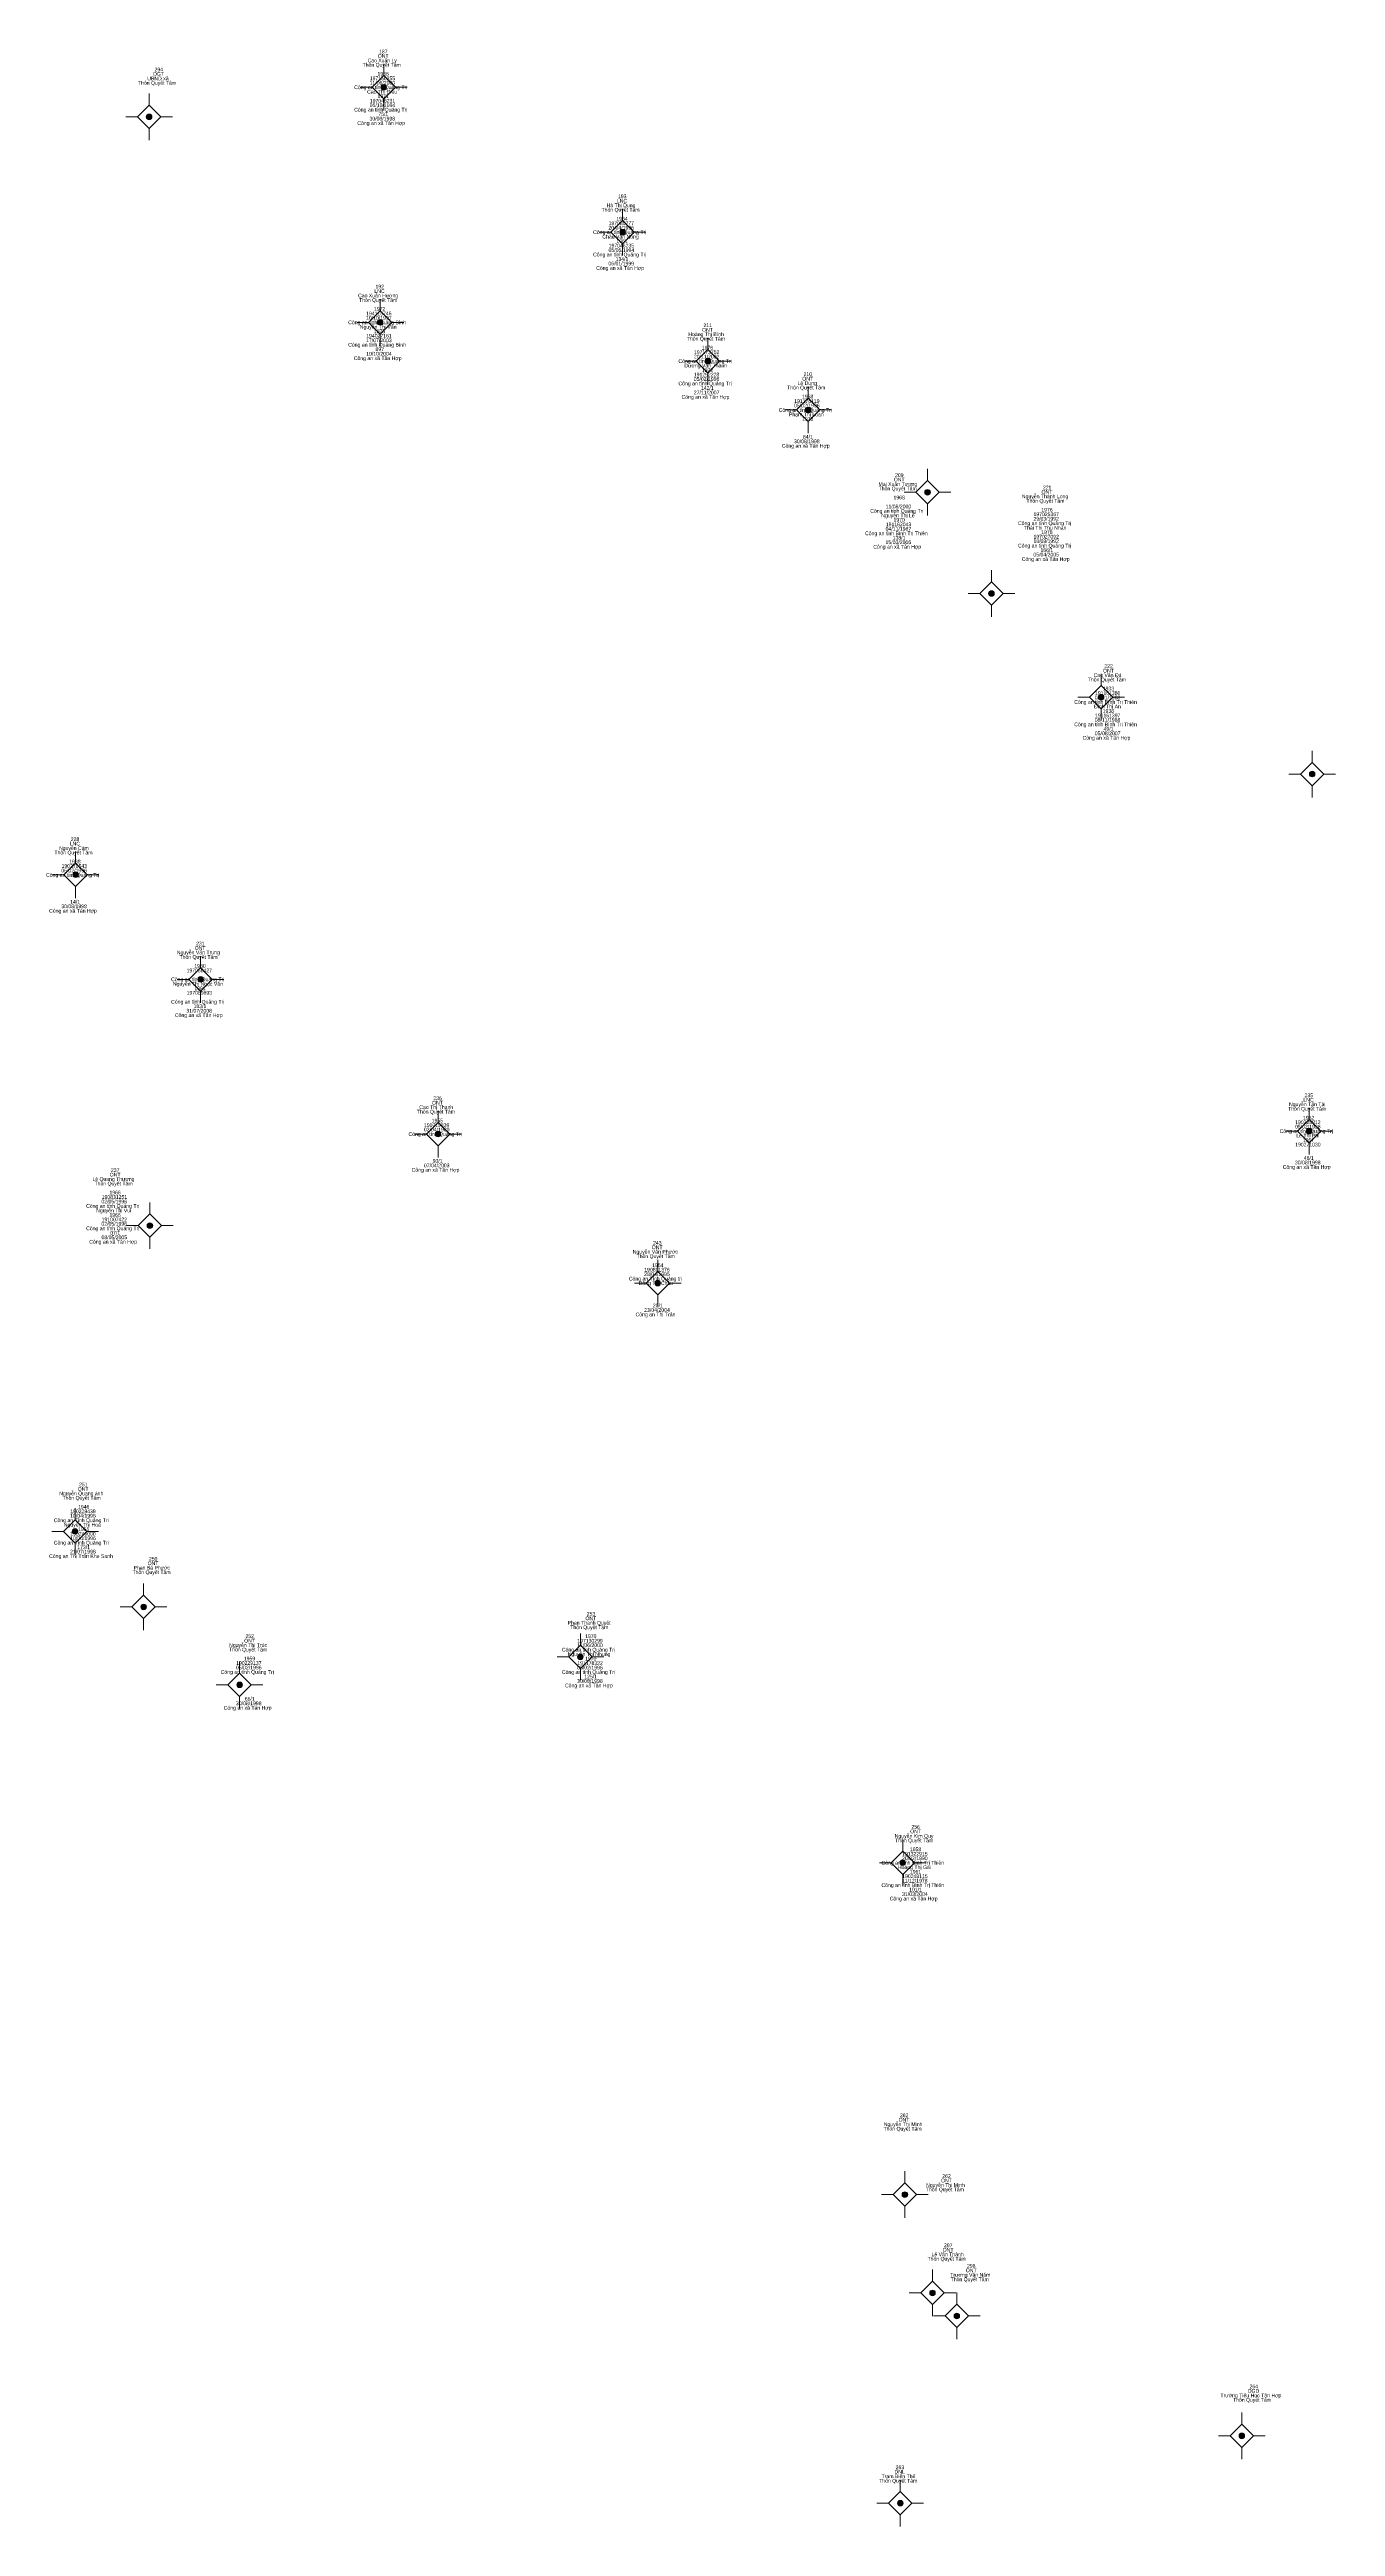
# Model space of a CAD drawing. Header units: metres. Extents: x 548344 to 551009, y 1840956 to 1844853.
# Drawn here: x 550576.4 to 550714.3, y 1841214.2 to 1841479.7 of the extents above; entities that cross this region are included whole.
import ezdxf
from ezdxf.enums import TextEntityAlignment as Align

# ---------------------------------------------------------------- set-up
doc = ezdxf.new("R2010")
doc.units = ezdxf.units.M
doc.header["$LTSCALE"] = 0.16
doc.layers.add('11', color=7, linetype='Continuous', lineweight=13)
doc.layers.add('15', color=7, linetype='Continuous')

msp = doc.modelspace()

# ---------------------------------------------------------------- hatches: boundary and pattern name
at = {"layer": '11'}
for points in [[(550612.5495, 1841475.65, 1), (550611.9495, 1841475.65, 1)], [(550587.3995, 1841472.48, 1), (550586.7995, 1841472.48, 1)], [(550638.1595, 1841460.12, 1), (550637.5595, 1841460.12, 1)], [(550612.1695, 1841450.45, 1), (550611.5695, 1841450.45, 1)], [(550647.3095, 1841446.3, 1), (550646.7095, 1841446.3, 1)], [(550658.0595, 1841441.06, 1), (550657.4595, 1841441.06, 1)], [(550670.8495, 1841432.24, 1), (550670.2495, 1841432.24, 1)], [(550677.6995, 1841421.39, 1), (550677.0995, 1841421.39, 1)], [(550689.4595, 1841410.27, 1), (550688.8595, 1841410.27, 1)], [(550712.0795, 1841402.04, 1), (550711.4795, 1841402.04, 1)], [(550579.5195, 1841391.25, 1), (550578.9195, 1841391.25, 1)], [(550592.9195, 1841380.03, 1), (550592.3195, 1841380.03, 1)], [(550618.3695, 1841363.45, 1), (550617.7695, 1841363.45, 1)], [(550711.7595, 1841363.76, 1), (550711.1595, 1841363.76, 1)], [(550587.4795, 1841353.63, 1), (550586.8795, 1841353.63, 1)], [(550641.9195, 1841347.47, 1), (550641.3195, 1841347.47, 1)], [(550579.4595, 1841320.86, 1), (550578.8595, 1841320.86, 1)], [(550586.8095, 1841312.76, 1), (550586.2095, 1841312.76, 1)], [(550633.6295, 1841307.4, 1), (550633.0295, 1841307.4, 1)], [(550597.0995, 1841304.41, 1), (550596.4995, 1841304.41, 1)], [(550668.1895, 1841285.35, 1), (550667.5895, 1841285.35, 1)], [(550668.4195, 1841249.77, 1), (550667.8195, 1841249.77, 1)], [(550671.3795, 1841239.23, 1), (550670.7795, 1841239.23, 1)], [(550673.9895, 1841236.76, 1), (550673.3895, 1841236.76, 1)], [(550704.5395, 1841223.91, 1), (550703.9395, 1841223.91, 1)], [(550667.9295, 1841216.7, 1), (550667.3295, 1841216.7, 1)]]:
    msp.add_hatch(color=256, dxfattribs=at).paths.add_polyline_path(points)

# ---------------------------------------------------------------- linework, layer by layer
for p, q in [((550612.25, 1841478.15), (550612.25, 1841476.9)), ((550587.1, 1841474.98), (550587.1, 1841473.73)), ((550611, 1841475.65), (550609.75, 1841475.65)), ((550614.75, 1841475.65), (550613.5, 1841475.65)), ((550585.85, 1841472.48), (550584.6, 1841472.48)), ((550589.6, 1841472.48), (550588.35, 1841472.48)), ((550612.25, 1841474.4), (550612.25, 1841473.15)), ((550587.1, 1841471.23), (550587.1, 1841469.98)), ((550637.86, 1841462.62), (550637.86, 1841461.37)), ((550636.61, 1841460.12), (550635.36, 1841460.12)), ((550637.86, 1841458.87), (550637.86, 1841457.62)), ((550640.36, 1841460.12), (550639.11, 1841460.12)), ((550611.87, 1841452.95), (550611.87, 1841451.7)), ((550610.62, 1841450.45), (550609.37, 1841450.45)), ((550611.87, 1841449.2), (550611.87, 1841447.95)), ((550614.37, 1841450.45), (550613.12, 1841450.45)), ((550647.01, 1841448.8), (550647.01, 1841447.55)), ((550645.76, 1841446.3), (550644.51, 1841446.3)), ((550649.51, 1841446.3), (550648.26, 1841446.3)), ((550647.01, 1841445.05), (550647.01, 1841443.8)), ((550657.76, 1841443.56), (550657.76, 1841442.31)), ((550656.51, 1841441.06), (550655.26, 1841441.06)), ((550660.26, 1841441.06), (550659.01, 1841441.06)), ((550657.76, 1841439.81), (550657.76, 1841438.56)), ((550669.3, 1841432.24), (550668.05, 1841432.24)), ((550670.55, 1841434.74), (550670.55, 1841433.49)), ((550673.05, 1841432.24), (550671.8, 1841432.24)), ((550670.55, 1841430.99), (550670.55, 1841429.74)), ((550677.4, 1841423.89), (550677.4, 1841422.64)), ((550676.15, 1841421.39), (550674.9, 1841421.39)), ((550677.4, 1841420.14), (550677.4, 1841418.89)), ((550679.9, 1841421.39), (550678.65, 1841421.39)), ((550689.16, 1841412.77), (550689.16, 1841411.52)), ((550687.91, 1841410.27), (550686.66, 1841410.27)), ((550689.16, 1841409.02), (550689.16, 1841407.77)), ((550691.66, 1841410.27), (550690.41, 1841410.27)), ((550711.78, 1841404.54), (550711.78, 1841403.29)), ((550710.53, 1841402.04), (550709.28, 1841402.04)), ((550711.78, 1841400.79), (550711.78, 1841399.54)), ((550714.28, 1841402.04), (550713.03, 1841402.04)), ((550579.22, 1841393.75), (550579.22, 1841392.5)), ((550577.97, 1841391.25), (550576.72, 1841391.25)), ((550579.22, 1841390), (550579.22, 1841388.75)), ((550581.72, 1841391.25), (550580.47, 1841391.25)), ((550592.62, 1841382.53), (550592.62, 1841381.28)), ((550591.37, 1841380.03), (550590.12, 1841380.03)), ((550595.12, 1841380.03), (550593.87, 1841380.03)), ((550592.62, 1841378.78), (550592.62, 1841377.53)), ((550618.07, 1841365.95), (550618.07, 1841364.7)), ((550711.46, 1841366.26), (550711.46, 1841365.01)), ((550616.82, 1841363.45), (550615.57, 1841363.45)), ((550620.57, 1841363.45), (550619.32, 1841363.45)), ((550710.21, 1841363.76), (550708.96, 1841363.76)), ((550713.96, 1841363.76), (550712.71, 1841363.76)), ((550618.07, 1841362.2), (550618.07, 1841360.95)), ((550711.46, 1841362.51), (550711.46, 1841361.26)), ((550587.18, 1841356.13), (550587.18, 1841354.88)), ((550585.93, 1841353.63), (550584.68, 1841353.63)), ((550589.68, 1841353.63), (550588.43, 1841353.63)), ((550587.18, 1841352.38), (550587.18, 1841351.13)), ((550641.62, 1841349.97), (550641.62, 1841348.72)), ((550640.37, 1841347.47), (550639.12, 1841347.47)), ((550644.12, 1841347.47), (550642.87, 1841347.47)), ((550641.62, 1841346.22), (550641.62, 1841344.97)), ((550579.16, 1841323.36), (550579.16, 1841322.11)), ((550577.91, 1841320.86), (550576.66, 1841320.86)), ((550581.66, 1841320.86), (550580.41, 1841320.86)), ((550579.16, 1841319.61), (550579.16, 1841318.36)), ((550585.26, 1841312.76), (550584.01, 1841312.76)), ((550586.51, 1841315.26), (550586.51, 1841314.01)), ((550589.01, 1841312.76), (550587.76, 1841312.76)), ((550586.51, 1841311.51), (550586.51, 1841310.26)), ((550633.33, 1841309.9), (550633.33, 1841308.65)), ((550596.8, 1841306.91), (550596.8, 1841305.66)), ((550632.08, 1841307.4), (550630.83, 1841307.4)), ((550633.33, 1841306.15), (550633.33, 1841304.9)), ((550635.83, 1841307.4), (550634.58, 1841307.4)), ((550595.55, 1841304.41), (550594.3, 1841304.41)), ((550596.8, 1841303.16), (550596.8, 1841301.91)), ((550599.3, 1841304.41), (550598.05, 1841304.41)), ((550667.89, 1841287.85), (550667.89, 1841286.6)), ((550666.64, 1841285.35), (550665.39, 1841285.35)), ((550667.89, 1841284.1), (550667.89, 1841282.85)), ((550670.39, 1841285.35), (550669.14, 1841285.35)), ((550668.12, 1841252.27), (550668.12, 1841251.02)), ((550666.87, 1841249.77), (550665.62, 1841249.77)), ((550670.62, 1841249.77), (550669.37, 1841249.77)), ((550668.12, 1841248.52), (550668.12, 1841247.27)), ((550671.08, 1841241.73), (550671.08, 1841240.48)), ((550669.83, 1841239.23), (550668.58, 1841239.23)), ((550673.58, 1841239.23), (550672.33, 1841239.23)), ((550673.69, 1841239.26), (550673.69, 1841238.01)), ((550671.08, 1841237.98), (550671.08, 1841236.73)), ((550672.44, 1841236.76), (550671.19, 1841236.76)), ((550676.19, 1841236.76), (550674.94, 1841236.76)), ((550673.69, 1841235.51), (550673.69, 1841234.26)), ((550704.24, 1841226.41), (550704.24, 1841225.16)), ((550702.99, 1841223.91), (550701.74, 1841223.91)), ((550704.24, 1841222.66), (550704.24, 1841221.41)), ((550706.74, 1841223.91), (550705.49, 1841223.91)), ((550667.63, 1841219.2), (550667.63, 1841217.95)), ((550666.38, 1841216.7), (550665.13, 1841216.7)), ((550667.63, 1841215.45), (550667.63, 1841214.2)), ((550670.13, 1841216.7), (550668.88, 1841216.7))]:
    msp.add_line(p, q, dxfattribs=at)
for points in [[(550612.25, 1841476.9), (550611, 1841475.65), (550612.25, 1841474.4), (550613.5, 1841475.65)], [(550587.1, 1841473.73), (550585.85, 1841472.48), (550587.1, 1841471.23), (550588.35, 1841472.48)], [(550637.86, 1841461.37), (550636.61, 1841460.12), (550637.86, 1841458.87), (550639.11, 1841460.12)], [(550611.87, 1841451.7), (550610.62, 1841450.45), (550611.87, 1841449.2), (550613.12, 1841450.45)], [(550647.01, 1841447.55), (550645.76, 1841446.3), (550647.01, 1841445.05), (550648.26, 1841446.3)], [(550657.76, 1841442.31), (550656.51, 1841441.06), (550657.76, 1841439.81), (550659.01, 1841441.06)], [(550670.55, 1841433.49), (550669.3, 1841432.24), (550670.55, 1841430.99), (550671.8, 1841432.24)], [(550677.4, 1841422.64), (550676.15, 1841421.39), (550677.4, 1841420.14), (550678.65, 1841421.39)], [(550689.16, 1841411.52), (550687.91, 1841410.27), (550689.16, 1841409.02), (550690.41, 1841410.27)], [(550711.78, 1841403.29), (550710.53, 1841402.04), (550711.78, 1841400.79), (550713.03, 1841402.04)], [(550579.22, 1841392.5), (550577.97, 1841391.25), (550579.22, 1841390), (550580.47, 1841391.25)], [(550592.62, 1841381.28), (550591.37, 1841380.03), (550592.62, 1841378.78), (550593.87, 1841380.03)], [(550618.07, 1841364.7), (550616.82, 1841363.45), (550618.07, 1841362.2), (550619.32, 1841363.45)], [(550711.46, 1841365.01), (550710.21, 1841363.76), (550711.46, 1841362.51), (550712.71, 1841363.76)], [(550587.18, 1841354.88), (550585.93, 1841353.63), (550587.18, 1841352.38), (550588.43, 1841353.63)], [(550641.62, 1841348.72), (550640.37, 1841347.47), (550641.62, 1841346.22), (550642.87, 1841347.47)], [(550579.16, 1841322.11), (550577.91, 1841320.86), (550579.16, 1841319.61), (550580.41, 1841320.86)], [(550586.51, 1841314.01), (550585.26, 1841312.76), (550586.51, 1841311.51), (550587.76, 1841312.76)], [(550633.33, 1841308.65), (550632.08, 1841307.4), (550633.33, 1841306.15), (550634.58, 1841307.4)], [(550596.8, 1841305.66), (550595.55, 1841304.41), (550596.8, 1841303.16), (550598.05, 1841304.41)], [(550667.89, 1841286.6), (550666.64, 1841285.35), (550667.89, 1841284.1), (550669.14, 1841285.35)], [(550668.12, 1841251.02), (550666.87, 1841249.77), (550668.12, 1841248.52), (550669.37, 1841249.77)], [(550671.08, 1841240.48), (550669.83, 1841239.23), (550671.08, 1841237.98), (550672.33, 1841239.23)], [(550673.69, 1841238.01), (550672.44, 1841236.76), (550673.69, 1841235.51), (550674.94, 1841236.76)], [(550704.24, 1841225.16), (550702.99, 1841223.91), (550704.24, 1841222.66), (550705.49, 1841223.91)], [(550667.63, 1841217.95), (550666.38, 1841216.7), (550667.63, 1841215.45), (550668.88, 1841216.7)]]:
    msp.add_lwpolyline(points, close=True, dxfattribs=at)
for centre in [(550612.2495, 1841475.65), (550587.0995, 1841472.48), (550637.8595, 1841460.12), (550611.8695, 1841450.45), (550647.0095, 1841446.3), (550657.7595, 1841441.06), (550670.5495, 1841432.24), (550677.3995, 1841421.39), (550689.1595, 1841410.27), (550711.7795, 1841402.04), (550579.2195, 1841391.25), (550592.6195, 1841380.03), (550618.0695, 1841363.45), (550711.4595, 1841363.76), (550587.1795, 1841353.63), (550641.6195, 1841347.47), (550579.1595, 1841320.86), (550586.5095, 1841312.76), (550633.3295, 1841307.4), (550596.7995, 1841304.41), (550667.8895, 1841285.35), (550668.1195, 1841249.77), (550671.0795, 1841239.23), (550673.6895, 1841236.76), (550704.2395, 1841223.91), (550667.6295, 1841216.7)]:
    msp.add_circle(centre, 0.3, dxfattribs=at)

# ---------------------------------------------------------------- texts
at = {"layer": '15'}
for s, width, p in [('294', 0.85, (550588.135, 1841477.36)), ('Thôn Quyết Tâm', 0.85, (550612.03, 1841477.85)), ('Cao Xuân Ly', 0.85, (550612.09, 1841478.33)), ('ONT', 0.95, (550612.19, 1841478.81)), ('187', 0.9, (550612.205, 1841479.29)), ('Thôn Quyết Tâm', 0.85, (550587.95, 1841475.92)), ('UBND xã', 0.95, (550588.045, 1841476.4)), ('DGT', 0.9, (550588.115, 1841476.88)), ('Công an tỉnh Quảng Trị', 0.9, (550611.94, 1841475.45)), ('Cao Thị Điều', 0.95, (550612.08, 1841474.97)), ('11/06/2000', 0.9, (550612.105, 1841475.93)), ('197150255', 0.85, (550612.115, 1841476.41)), ('1968', 0.85, (550612.185, 1841476.89)), ('1971', 0.8, (550612.185, 1841474.49)), ('Công an tỉnh Quảng Trị', 0.9, (550611.94, 1841473.05)), ('Công an xã Tân Hợp', 0.9, (550611.98, 1841471.61)), ('30/08/1998', 0.9, (550612.095, 1841472.09)), ('05/10/1994', 0.9, (550612.115, 1841473.53)), ('197046231', 0.85, (550612.12, 1841474.01)), ('75/1', 0.85, (550612.205, 1841472.57)), ('193', 0.85, (550637.82, 1841463.76)), ('Thôn Quyết Tâm', 0.85, (550637.64, 1841462.32)), ('Hà Thị Dung', 0.9, (550637.69, 1841462.8)), ('LNC', 0.95, (550637.79, 1841463.28)), ('1964', 0.85, (550637.795, 1841461.36)), ('Công an tỉnh Quảng Trị', 0.9, (550637.55, 1841459.92)), ('Châu Văn Nông', 0.9, (550637.64, 1841459.44)), ('20/04/1996', 0.9, (550637.71, 1841460.4)), ('197080777', 0.85, (550637.72, 1841460.88)), ('197046235', 0.85, (550637.725, 1841458.48)), ('1961', 0.8, (550637.795, 1841458.96)), ('Công an tỉnh Quảng Trị', 0.9, (550637.55, 1841457.52)), ('Công an xã Tân Hợp', 0.9, (550637.59, 1841456.08)), ('06/01/1999', 0.9, (550637.71, 1841456.56)), ('05/05/1994', 0.9, (550637.725, 1841458)), ('134/1', 0.85, (550637.785, 1841457.04)), ('Cao Xuân Hương', 0.85, (550611.65, 1841453.13)), ('LNC', 0.95, (550611.8, 1841453.61)), ('192', 0.85, (550611.825, 1841454.09)), ('Thôn Quyết Tâm', 0.85, (550611.65, 1841452.65)), ('10/10/1997', 0.9, (550611.725, 1841450.73)), ('194115746', 0.85, (550611.725, 1841451.21)), ('1972', 0.85, (550611.815, 1841451.69)), ('Công an tỉnh Quảng Bình', 0.9, (550611.54, 1841450.25)), ('Công an tỉnh Quảng Bình', 0.9, (550611.54, 1841447.85)), ('Nguyễn Thị Vân', 0.9, (550611.655, 1841449.77)), ('17/07/2003', 0.9, (550611.73, 1841448.33)), ('194027161', 0.85, (550611.74, 1841448.81)), ('1975', 0.85, (550611.8, 1841449.29)), ('Thôn Quyết Tâm', 0.85, (550646.79, 1841448.5)), ('Hoàng Thị Bình', 0.9, (550646.81, 1841448.98)), ('ONT', 0.95, (550646.95, 1841449.46)), ('211', 0.8, (550646.975, 1841449.94)), ('Công an xã Tân Hợp', 0.9, (550611.6, 1841446.41)), ('10/10/2004', 0.9, (550611.735, 1841446.89)), ('897', 0.9, (550611.825, 1841447.37)), ('Công an tỉnh Quảng Trị', 0.9, (550646.7, 1841446.1)), ('Dương Văn Thành', 0.9, (550646.77, 1841445.62)), ('20/11/2002', 0.85, (550646.865, 1841446.58)), ('197173752', 0.85, (550646.87, 1841447.06)), ('1976', 0.85, (550646.95, 1841447.54)), ('1972', 0.85, (550646.955, 1841445.14)), ('Công an tỉnh Quảng Trị', 0.9, (550646.7, 1841443.7)), ('05/02/1996', 0.9, (550646.86, 1841444.18)), ('27/11/2007', 0.9, (550646.865, 1841442.74)), ('191292228', 0.85, (550646.86, 1841444.66)), ('142/1', 0.85, (550646.935, 1841443.22)), ('Thôn Quyết Tâm', 0.85, (550657.54, 1841443.26)), ('Lê Dung', 0.9, (550657.645, 1841443.74)), ('ONT', 0.95, (550657.7, 1841444.22)), ('210', 0.85, (550657.715, 1841444.7)), ('Công an xã Tân Hợp', 0.9, (550646.74, 1841442.26)), ('Công an tỉnh Quảng Trị', 0.9, (550657.45, 1841440.86)), ('Phạm Thị Loan', 0.9, (550657.555, 1841440.38)), ('05/02/1996', 0.9, (550657.61, 1841441.34)), ('191178119', 0.85, (550657.615, 1841441.82)), ('1968', 0.85, (550657.695, 1841442.3)), ('1973', 0.85, (550657.7, 1841439.9)), ('30/08/1998', 0.9, (550657.605, 1841437.5)), ('84/1', 0.85, (550657.715, 1841437.98)), ('Công an xã Tân Hợp', 0.9, (550657.49, 1841437.02)), ('Mai Xuân Tương', 0.9, (550667.36, 1841432.92)), ('Thôn Quyết Tâm', 0.85, (550667.35, 1841432.44)), ('ONT', 0.95, (550667.51, 1841433.4)), ('209', 0.85, (550667.52, 1841433.88)), ('ONT', 0.95, (550683.35, 1841432.08)), ('221', 0.8, (550683.375, 1841432.56)), ('Công an tỉnh Quảng Trị', 0.9, (550667.26, 1841430.04)), ('Nguyễn Thị Lễ', 0.9, (550667.38, 1841429.56)), ('11/08/2000', 0.9, (550667.425, 1841430.52)), ('1968', 0.85, (550667.505, 1841431.48)), ('Nguyễn Thành Long', 0.9, (550683.15, 1841431.6)), ('Thôn Quyết Tâm', 0.85, (550683.19, 1841431.12)), ('29/03/1992', 0.85, (550683.265, 1841429.2)), ('197025367', 0.85, (550683.27, 1841429.68)), ('1976', 0.85, (550683.35, 1841430.16)), ('Công an tỉnh Bình Trị Thiên', 0.9, (550667.205, 1841427.64)), ('04/11/1987', 0.9, (550667.425, 1841428.12)), ('15/03/2006', 0.9, (550667.42, 1841426.68)), ('191162043', 0.85, (550667.435, 1841428.6)), ('138/1', 0.85, (550667.495, 1841427.16)), ('1970', 0.85, (550667.505, 1841429.08)), ('Công an tỉnh Quảng Trị', 0.9, (550683.1, 1841428.72)), ('Thái Thị Thu Nhàn', 0.9, (550683.16, 1841428.24)), ('18/08/1992', 0.85, (550683.265, 1841426.8)), ('197027092', 0.85, (550683.27, 1841427.28)), ('1978', 0.85, (550683.345, 1841427.76)), ('Công an xã Tân Hợp', 0.9, (550667.3, 1841426.2)), ('Công an tỉnh Quảng Trị', 0.9, (550683.1, 1841426.32)), (' Công an xã Tân Hợp', 0.9, (550683.135, 1841424.88)), ('05/04/2005', 0.9, (550683.27, 1841425.36)), ('166/1', 0.85, (550683.335, 1841425.84)), ('222', 0.85, (550689.955, 1841413.4)), ('Thôn Quyết Tâm', 0.85, (550689.78, 1841411.96)), ('Cao Văn Đá', 0.9, (550689.845, 1841412.44)), ('ONT', 0.95, (550689.94, 1841412.92)), ('1933', 0.85, (550689.94, 1841411)), ('Công an tỉnh Bình Trị Thiên', 0.9, (550689.635, 1841409.56)), ('Đinh Thị An', 0.95, (550689.84, 1841409.08)), ('08/11/1988', 0.9, (550689.845, 1841410.04)), ('191161380', 0.85, (550689.86, 1841410.52)), ('191161397', 0.85, (550689.86, 1841408.12)), ('1938', 0.85, (550689.935, 1841408.6)), ('Công an tỉnh Bình Trị Thiên', 0.9, (550689.635, 1841407.16)), ('Công an xã Tân Hợp', 0.9, (550689.73, 1841405.72)), ('08/11/1988', 0.9, (550689.845, 1841407.64)), ('05/08/2007', 0.9, (550689.855, 1841406.2)), ('49/1', 0.85, (550689.955, 1841406.68)), ('228', 0.85, (550579.155, 1841394.86)), ('Thôn Quyết Tâm', 0.85, (550578.99, 1841393.42)), ('Nguyễn Cảm', 0.85, (550579.035, 1841393.9)), ('190270543', 0.85, (550579.075, 1841391.98)), ('LNC', 0.95, (550579.14, 1841394.38)), ('1938', 0.85, (550579.145, 1841392.46)), ('Công an tỉnh Quảng Trị', 0.9, (550578.9, 1841391.02)), ('05/02/1996', 0.9, (550579.06, 1841391.5)), ('Công an xã Tân Hợp', 0.9, (550578.94, 1841387.18)), ('30/08/1998', 0.9, (550579.055, 1841387.66)), ('14/1', 0.85, (550579.165, 1841388.14)), ('Nguyễn Văn Trung', 0.9, (550592.375, 1841382.71)), ('Thôn Quyết Tâm', 0.85, (550592.4, 1841382.23)), ('ONT', 0.95, (550592.56, 1841383.19)), ('231', 0.8, (550592.585, 1841383.67)), ('Công an tỉnh Quảng Trị', 0.9, (550592.31, 1841379.83)), ('Nguyễn Thị Ngọc Vân', 0.9, (550592.335, 1841379.35)), ('197058427', 0.85, (550592.48, 1841380.79)), ('1980', 0.85, (550592.555, 1841381.27)), ('1981', 0.8, (550592.555, 1841378.87)), ('Công an tỉnh Quảng Trị', 0.9, (550592.31, 1841377.43)), ('31/07/2008', 0.9, (550592.465, 1841376.47)), ('197069893', 0.85, (550592.485, 1841378.39)), ('183/1', 0.85, (550592.545, 1841376.95)), (' Công an xã Tân Hợp', 0.9, (550592.345, 1841375.99)), ('Thôn Quyết Tâm', 0.85, (550617.85, 1841365.65)), ('Cao Thị Thanh', 0.9, (550617.88, 1841366.13)), ('ONT', 0.95, (550618.01, 1841366.61)), ('236', 0.85, (550618.02, 1841367.09)), ('Thôn Quyết Tâm', 0.85, (550711.24, 1841365.96)), ('Nguyễn Tấn Tài', 0.9, (550711.255, 1841366.44)), ('LNC', 0.95, (550711.39, 1841366.92)), ('235', 0.85, (550711.42, 1841367.4)), ('Công an tỉnh Quảng Trị', 0.9, (550617.76, 1841363.25)), ('02/04/1980', 0.9, (550617.925, 1841363.73)), ('190719839', 0.85, (550617.925, 1841364.21)), ('1955', 0.85, (550618, 1841364.69)), ('Công an tỉnh Quảng Trị', 0.9, (550711.15, 1841363.56)), ('05/02/1996', 0.9, (550711.31, 1841364.04)), ('190228812', 0.85, (550711.32, 1841364.52)), ('Lê Thị Phi', 0.9, (550711.32, 1841363.08)), ('1952', 0.85, (550711.405, 1841365)), ('93/1', 0.85, (550618.025, 1841360.37)), ('30/08/1998', 0.9, (550711.305, 1841360.2)), ('190271030', 0.85, (550711.32, 1841362.12)), ('1957', 0.85, (550711.395, 1841362.6)), ('46/1', 0.85, (550711.415, 1841360.68)), ('Lê Quang Thương', 0.85, (550583.275, 1841358.42)), ('Thôn Quyết Tâm', 0.85, (550583.29, 1841357.94)), ('ONT', 0.95, (550583.45, 1841358.9)), ('237', 0.9, (550583.465, 1841359.38)), ('Công an xã Tân Hợp', 0.9, (550617.8, 1841359.41)), ('07/04/2003', 0.9, (550617.93, 1841359.89)), ('Công an xã Tân Hợp', 0.9, (550711.19, 1841359.72)), ('Công an tỉnh Quảng Trị', 0.9, (550583.2, 1841355.54)), ('Nguyễn Thị Vui', 0.9, (550583.305, 1841355.06)), ('02/05/1996', 0.9, (550583.36, 1841356.02)), ('190831251', 0.85, (550583.38, 1841356.5)), ('1966', 0.85, (550583.45, 1841356.98)), ('Công an tỉnh Quảng Trị', 0.9, (550583.2, 1841353.14)), ('02/05/1996', 0.9, (550583.36, 1841353.62)), ('08/05/2005', 0.9, (550583.37, 1841352.18)), ('191007422', 0.85, (550583.37, 1841354.1)), ('1966', 0.85, (550583.45, 1841354.58)), ('07/1', 0.85, (550583.465, 1841352.66)), ('Công an xã Tân Hợp', 0.9, (550583.24, 1841351.7)), ('Nguyễn Văn Phước', 0.9, (550641.37, 1841350.63)), ('Thôn Quyết Tâm', 0.85, (550641.4, 1841350.15)), ('ONT', 0.95, (550641.56, 1841351.11)), ('243', 0.85, (550641.58, 1841351.59)), (' Công an Tỉnh Quảng trị', 0.9, (550641.305, 1841347.75)), ('Đặng Thị Châu', 0.9, (550641.425, 1841347.27)), (' 28/04/1995', 0.9, (550641.465, 1841348.23)), (' 190891376', 0.85, (550641.47, 1841348.71)), (' 1954', 0.85, (550641.56, 1841349.19)), (' 23/04/2004', 0.9, (550641.47, 1841344.39)), (' 20/1', 0.85, (550641.56, 1841344.87)), ('Công an Thị Trấn', 0.9, (550641.385, 1841343.91)), ('251', 0.8, (550580.045, 1841325.69)), ('Nguyễn Quang ánh', 0.85, (550579.83, 1841324.73)), ('Thôn Quyết Tâm', 0.85, (550579.86, 1841324.25)), ('ONT', 0.95, (550580.02, 1841325.21)), (' 1946', 0.85, (550580.005, 1841323.29)), (' Công an Tỉnh Quảng Tri', 0.9, (550579.75, 1841321.85)), (' Nguyễn Thị Hoà', 0.9, (550579.86, 1841321.37)), (' 10/04/1996', 0.9, (550579.935, 1841322.33)), (' 190229439', 0.85, (550579.93, 1841322.81)), (' 190246000', 0.85, (550579.935, 1841320.41)), (' 1955', 0.85, (550580.015, 1841320.89)), (' Công an Thị Trấn Khe Sanh', 0.9, (550579.72, 1841318.01)), (' Công an Tỉnh Quảng Tri', 0.9, (550579.75, 1841319.45)), (' 21/07/1998', 0.9, (550579.93, 1841318.49)), (' 10/04/1996', 0.9, (550579.935, 1841319.93)), (' 173/1', 0.85, (550580, 1841318.97)), ('250', 0.85, (550587.535, 1841317.72)), ('Thôn Quyết Tâm', 0.85, (550587.36, 1841316.28)), ('Phan Bá Phước', 0.85, (550587.385, 1841316.76)), ('ONT', 0.95, (550587.52, 1841317.24)), ('Phan Thanh Quyết', 0.9, (550634.27, 1841310.86)), ('Thôn Quyết Tâm', 0.85, (550634.29, 1841310.38)), ('ONT', 0.95, (550634.45, 1841311.34)), ('253', 0.85, (550634.47, 1841311.82)), ('Nguyễn Thị Trúc', 0.9, (550597.71, 1841308.47)), ('Thôn Quyết Tâm', 0.85, (550597.71, 1841307.99)), ('ONT', 0.95, (550597.87, 1841308.95)), ('1959', 0.85, (550597.86, 1841307.03)), ('252', 0.85, (550597.885, 1841309.43)), ('Công an tỉnh Quảng Trị', 0.9, (550634.2, 1841307.98)), ('Nguyễn Thị Nhung', 0.9, (550634.26, 1841307.5)), ('11/06/2000', 0.9, (550634.365, 1841308.46)), ('197130299', 0.85, (550634.365, 1841308.94)), ('1970', 0.85, (550634.445, 1841309.42)), ('1970', 0.85, (550634.445, 1841307.02)), ('Công an tỉnh Quảng Trị', 0.9, (550597.62, 1841305.59)), ('05/02/1996', 0.9, (550597.78, 1841306.07)), ('190229137', 0.85, (550597.79, 1841306.55)), ('Công an tỉnh Quảng Trị', 0.9, (550634.2, 1841305.58)), ('30/08/1998', 0.9, (550634.355, 1841304.62)), ('05/02/1996', 0.9, (550634.36, 1841306.06)), ('191178322', 0.85, (550634.37, 1841306.54)), ('125/1', 0.85, (550634.435, 1841305.1)), ('Công an xã Tân Hợp', 0.9, (550597.66, 1841301.75)), ('30/08/1998', 0.9, (550597.775, 1841302.23)), ('66/1', 0.85, (550597.885, 1841302.71)), ('Công an xã Tân Hợp', 0.9, (550634.24, 1841304.14)), ('ONT', 0.95, (550669.27, 1841288.5)), ('256', 0.85, (550669.28, 1841288.98)), ('Nguyễn Kim Quy', 0.9, (550669.105, 1841288.02)), ('Thôn Quyết Tâm', 0.85, (550669.11, 1841287.54)), ('191322915', 0.85, (550669.195, 1841286.1)), ('1958', 0.85, (550669.265, 1841286.58)), ('Công an tỉnh Bình Trị Thiên', 0.9, (550668.965, 1841285.14)), ('Hoàng Thị Gái', 0.9, (550669.145, 1841284.66)), ('20/02/1990', 0.9, (550669.185, 1841285.62)), ('11/12/1978', 0.9, (550669.175, 1841283.22)), ('190248115', 0.85, (550669.195, 1841283.7)), ('1961', 0.8, (550669.265, 1841284.18)), ('Công an tỉnh Bình Trị Thiên', 0.9, (550668.965, 1841282.74)), ('Công an xã Tân Hợp', 0.9, (550669.06, 1841281.3)), ('31/03/2004', 0.9, (550669.195, 1841281.78)), ('101/1', 0.85, (550669.255, 1841282.26)), (' Nguyễn Thị Minh', 0.9, (550667.855, 1841257.11)), ('Thôn Quyết Tâm', 0.85, (550667.87, 1841256.63)), ('ONT', 0.95, (550668.03, 1841257.59)), ('262', 0.85, (550668.045, 1841258.07)), ('262', 0.85, (550672.585, 1841251.56)), (' Nguyễn Thị Minh', 0.9, (550672.395, 1841250.6)), ('Thôn Quyết Tâm', 0.85, (550672.41, 1841250.12)), ('ONT', 0.95, (550672.57, 1841251.08)), ('ONT', 0.95, (550672.75, 1841243.65)), ('297', 0.9, (550672.765, 1841244.13)), ('Thôn Quyết Tâm', 0.85, (550672.59, 1841242.69)), (' Lê Văn Thành', 0.9, (550672.62, 1841243.17)), (' Trương Văn Năm', 0.9, (550675.06, 1841240.97)), ('ONT', 0.95, (550675.23, 1841241.45)), ('298', 0.85, (550675.235, 1841241.93)), ('Thôn Quyết Tâm', 0.85, (550675.07, 1841240.49)), ('Trường Tiểu Học Tân Hợp', 0.9, (550705.215, 1841228.05)), ('Thôn Quyết Tâm', 0.85, (550705.34, 1841227.57)), ('DGD', 0.9, (550705.495, 1841228.53)), ('264', 0.85, (550705.525, 1841229.01)), ('Trạm Biến Thế', 0.9, (550667.435, 1841219.38)), ('263', 0.85, (550667.59, 1841220.34)), ('Thôn Quyết Tâm', 0.85, (550667.41, 1841218.9))]:
    msp.add_text(s, height=0.4, dxfattribs=dict(at, width=width)).set_placement(p, align=Align.CENTER)
msp.add_text('DNL', height=0.4, dxfattribs=at).set_placement((550667.56, 1841219.86), align=Align.CENTER)

doc.saveas('drawing.dxf')
